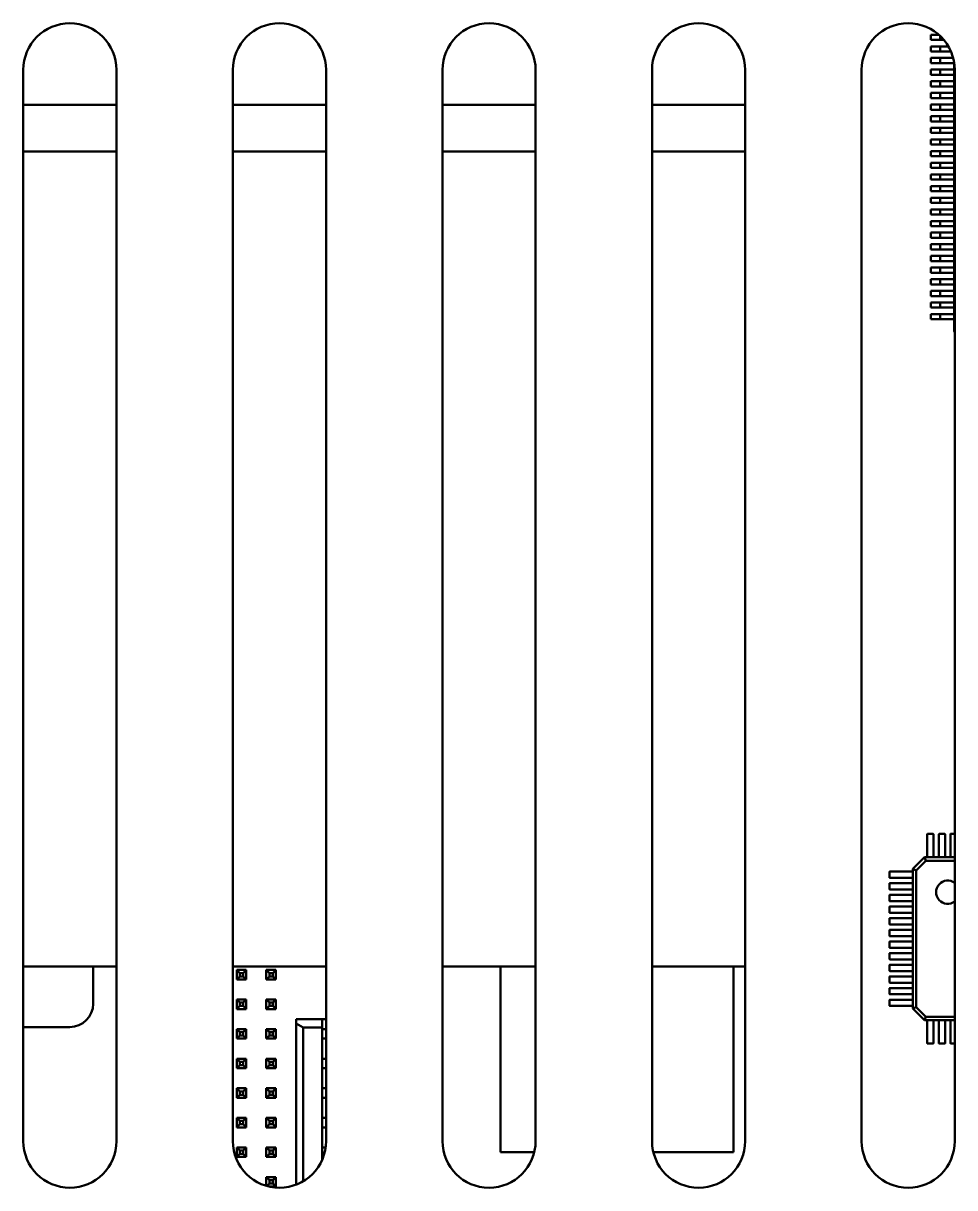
# Model space of a CAD drawing. Header units: millimetres. Extents: x 2121 to 4904, y 892 to 1933.
# Drawn here: x 2769.2 to 2809.2, y 1563.5 to 1613.5 of the extents above; entities that cross this region are included whole.
import ezdxf

# ---------------------------------------------------------------- set-up
doc = ezdxf.new("R2010")
doc.units = ezdxf.units.MM
doc.header["$LTSCALE"] = 1.8
doc.layers.add('외형선(ISO)', color=7, linetype='Continuous', lineweight=50)

msp = doc.modelspace()

# ---------------------------------------------------------------- linework, layer by layer
at = {"layer": '외형선(ISO)', "color": 7}
for p, q in [((2808.198, 1613.005), (2808.498, 1613.005)), ((2808.198, 1613.005), (2808.198, 1612.785)), ((2808.498, 1613.005), (2808.529, 1613.005)), ((2808.498, 1612.785), (2808.198, 1612.785)), ((2808.198, 1612.505), (2808.498, 1612.505)), ((2808.198, 1612.505), (2808.198, 1612.285)), ((2808.598, 1612.785), (2808.498, 1612.785)), ((2808.498, 1612.505), (2808.598, 1612.505)), ((2808.598, 1612.943), (2808.598, 1612.785)), ((2808.598, 1612.785), (2808.746, 1612.785)), ((2808.898, 1612.505), (2808.598, 1612.505)), ((2808.598, 1612.505), (2808.598, 1612.285)), ((2808.944, 1612.505), (2808.898, 1612.505)), ((2808.498, 1612.285), (2808.198, 1612.285)), ((2808.198, 1612.005), (2808.498, 1612.005)), ((2808.198, 1612.005), (2808.198, 1611.785)), ((2808.598, 1612.285), (2808.498, 1612.285)), ((2808.498, 1612.005), (2808.598, 1612.005)), ((2808.598, 1612.285), (2808.898, 1612.285)), ((2808.898, 1612.005), (2808.598, 1612.005)), ((2808.598, 1612.005), (2808.598, 1611.785)), ((2808.898, 1612.285), (2809.055, 1612.285)), ((2809.151, 1612.005), (2808.898, 1612.005)), ((2808.498, 1611.785), (2808.198, 1611.785)), ((2808.198, 1611.505), (2808.498, 1611.505)), ((2808.198, 1611.505), (2808.198, 1611.285)), ((2808.598, 1611.785), (2808.498, 1611.785)), ((2808.498, 1611.505), (2808.598, 1611.505)), ((2808.598, 1611.785), (2808.898, 1611.785)), ((2808.898, 1611.505), (2808.598, 1611.505)), ((2808.598, 1611.505), (2808.598, 1611.285)), ((2808.898, 1611.785), (2809.196, 1611.785)), ((2809.198, 1611.505), (2808.898, 1611.505)), ((2809.198, 1611.505), (2809.198, 1611.778)), ((2809.198, 1611.285), (2809.198, 1611.505)), ((2769.218, 1565.495), (2769.218, 1611.495)), ((2773.218, 1611.495), (2773.218, 1565.495)), ((2778.218, 1565.495), (2778.218, 1611.495)), ((2782.218, 1611.495), (2782.218, 1565.495)), ((2787.218, 1565.495), (2787.218, 1611.495)), ((2791.218, 1611.495), (2791.218, 1565.495)), ((2796.218, 1565.495), (2796.218, 1611.495)), ((2800.218, 1611.495), (2800.218, 1565.495)), ((2805.218, 1565.495), (2805.218, 1611.495)), ((2808.498, 1611.285), (2808.198, 1611.285)), ((2808.198, 1611.005), (2808.498, 1611.005)), ((2808.198, 1611.005), (2808.198, 1610.785)), ((2808.598, 1611.285), (2808.498, 1611.285)), ((2808.498, 1611.005), (2808.598, 1611.005)), ((2808.598, 1611.285), (2808.898, 1611.285)), ((2808.898, 1611.005), (2808.598, 1611.005)), ((2808.598, 1611.005), (2808.598, 1610.785)), ((2808.898, 1611.285), (2809.198, 1611.285)), ((2809.198, 1611.005), (2808.898, 1611.005)), ((2809.198, 1611.005), (2809.198, 1611.285)), ((2809.198, 1610.785), (2809.198, 1611.005)), ((2809.218, 1611.495), (2809.218, 1565.495)), ((2808.498, 1610.785), (2808.198, 1610.785)), ((2808.198, 1610.505), (2808.498, 1610.505)), ((2808.198, 1610.505), (2808.198, 1610.285)), ((2808.598, 1610.785), (2808.498, 1610.785)), ((2808.498, 1610.505), (2808.598, 1610.505)), ((2808.598, 1610.785), (2808.898, 1610.785)), ((2808.898, 1610.505), (2808.598, 1610.505)), ((2808.598, 1610.505), (2808.598, 1610.285)), ((2808.898, 1610.785), (2809.198, 1610.785)), ((2809.198, 1610.505), (2808.898, 1610.505)), ((2809.198, 1610.505), (2809.198, 1610.785)), ((2809.198, 1610.285), (2809.198, 1610.505)), ((2808.498, 1610.285), (2808.198, 1610.285)), ((2808.198, 1610.005), (2808.498, 1610.005)), ((2808.198, 1610.005), (2808.198, 1609.785)), ((2808.598, 1610.285), (2808.498, 1610.285)), ((2808.498, 1610.005), (2808.598, 1610.005)), ((2808.598, 1610.285), (2808.898, 1610.285)), ((2808.898, 1610.005), (2808.598, 1610.005)), ((2808.598, 1610.005), (2808.598, 1609.785)), ((2808.898, 1610.285), (2809.198, 1610.285)), ((2809.198, 1610.005), (2808.898, 1610.005)), ((2809.198, 1610.005), (2809.198, 1610.285)), ((2809.198, 1609.785), (2809.198, 1610.005)), ((2769.218, 1609.995), (2773.218, 1609.995)), ((2778.218, 1609.995), (2782.218, 1609.995)), ((2787.218, 1609.995), (2791.218, 1609.995)), ((2796.218, 1609.995), (2800.218, 1609.995)), ((2808.498, 1609.785), (2808.198, 1609.785)), ((2808.198, 1609.505), (2808.498, 1609.505)), ((2808.198, 1609.505), (2808.198, 1609.285)), ((2808.598, 1609.785), (2808.498, 1609.785)), ((2808.498, 1609.505), (2808.598, 1609.505)), ((2808.598, 1609.785), (2808.898, 1609.785)), ((2808.898, 1609.505), (2808.598, 1609.505)), ((2808.598, 1609.505), (2808.598, 1609.285)), ((2808.898, 1609.785), (2809.198, 1609.785)), ((2809.198, 1609.505), (2808.898, 1609.505)), ((2809.198, 1609.505), (2809.198, 1609.785)), ((2809.198, 1609.285), (2809.198, 1609.505)), ((2808.498, 1609.285), (2808.198, 1609.285)), ((2808.198, 1609.005), (2808.498, 1609.005)), ((2808.198, 1609.005), (2808.198, 1608.785)), ((2808.598, 1609.285), (2808.498, 1609.285)), ((2808.498, 1609.005), (2808.598, 1609.005)), ((2808.598, 1609.285), (2808.898, 1609.285)), ((2808.898, 1609.005), (2808.598, 1609.005)), ((2808.598, 1609.005), (2808.598, 1608.785)), ((2808.898, 1609.285), (2809.198, 1609.285)), ((2809.198, 1609.005), (2808.898, 1609.005)), ((2809.198, 1609.005), (2809.198, 1609.285)), ((2809.198, 1608.785), (2809.198, 1609.005)), ((2808.498, 1608.785), (2808.198, 1608.785)), ((2808.198, 1608.505), (2808.498, 1608.505)), ((2808.198, 1608.505), (2808.198, 1608.285)), ((2808.598, 1608.785), (2808.498, 1608.785)), ((2808.498, 1608.505), (2808.598, 1608.505)), ((2808.598, 1608.785), (2808.898, 1608.785)), ((2808.898, 1608.505), (2808.598, 1608.505)), ((2808.598, 1608.505), (2808.598, 1608.285)), ((2808.898, 1608.785), (2809.198, 1608.785)), ((2809.198, 1608.505), (2808.898, 1608.505)), ((2809.198, 1608.505), (2809.198, 1608.785)), ((2809.198, 1608.285), (2809.198, 1608.505)), ((2808.498, 1608.285), (2808.198, 1608.285)), ((2808.198, 1608.005), (2808.498, 1608.005)), ((2808.198, 1608.005), (2808.198, 1607.785)), ((2808.598, 1608.285), (2808.498, 1608.285)), ((2808.498, 1608.005), (2808.598, 1608.005)), ((2808.598, 1608.285), (2808.898, 1608.285)), ((2808.898, 1608.005), (2808.598, 1608.005)), ((2808.598, 1608.005), (2808.598, 1607.785)), ((2808.898, 1608.285), (2809.198, 1608.285)), ((2809.198, 1608.005), (2808.898, 1608.005)), ((2809.198, 1608.005), (2809.198, 1608.285)), ((2809.198, 1607.785), (2809.198, 1608.005)), ((2769.218, 1607.995), (2773.218, 1607.995)), ((2778.218, 1607.995), (2782.218, 1607.995)), ((2787.218, 1607.995), (2791.218, 1607.995)), ((2796.218, 1607.995), (2800.218, 1607.995)), ((2808.498, 1607.785), (2808.198, 1607.785)), ((2808.198, 1607.505), (2808.498, 1607.505)), ((2808.198, 1607.505), (2808.198, 1607.285)), ((2808.598, 1607.785), (2808.498, 1607.785)), ((2808.498, 1607.505), (2808.598, 1607.505)), ((2808.598, 1607.785), (2808.898, 1607.785)), ((2808.898, 1607.505), (2808.598, 1607.505)), ((2808.598, 1607.505), (2808.598, 1607.285)), ((2808.898, 1607.785), (2809.198, 1607.785)), ((2809.198, 1607.505), (2808.898, 1607.505)), ((2809.198, 1607.505), (2809.198, 1607.785)), ((2809.198, 1607.285), (2809.198, 1607.505)), ((2808.498, 1607.285), (2808.198, 1607.285)), ((2808.198, 1607.005), (2808.498, 1607.005)), ((2808.198, 1607.005), (2808.198, 1606.785)), ((2808.598, 1607.285), (2808.498, 1607.285)), ((2808.498, 1607.005), (2808.598, 1607.005)), ((2808.598, 1607.285), (2808.898, 1607.285)), ((2808.898, 1607.005), (2808.598, 1607.005)), ((2808.598, 1607.005), (2808.598, 1606.785)), ((2808.898, 1607.285), (2809.198, 1607.285)), ((2809.198, 1607.005), (2808.898, 1607.005)), ((2809.198, 1607.005), (2809.198, 1607.285)), ((2809.198, 1606.785), (2809.198, 1607.005)), ((2808.498, 1606.785), (2808.198, 1606.785)), ((2808.198, 1606.505), (2808.498, 1606.505)), ((2808.198, 1606.505), (2808.198, 1606.285)), ((2808.598, 1606.785), (2808.498, 1606.785)), ((2808.498, 1606.505), (2808.598, 1606.505)), ((2808.598, 1606.785), (2808.898, 1606.785)), ((2808.898, 1606.505), (2808.598, 1606.505)), ((2808.598, 1606.505), (2808.598, 1606.285)), ((2808.898, 1606.785), (2809.198, 1606.785)), ((2809.198, 1606.505), (2808.898, 1606.505)), ((2809.198, 1606.505), (2809.198, 1606.785)), ((2809.198, 1606.285), (2809.198, 1606.505)), ((2808.498, 1606.285), (2808.198, 1606.285)), ((2808.198, 1606.005), (2808.498, 1606.005)), ((2808.198, 1606.005), (2808.198, 1605.785)), ((2808.598, 1606.285), (2808.498, 1606.285)), ((2808.498, 1606.005), (2808.598, 1606.005)), ((2808.598, 1606.285), (2808.898, 1606.285)), ((2808.898, 1606.005), (2808.598, 1606.005)), ((2808.598, 1606.005), (2808.598, 1605.785)), ((2808.898, 1606.285), (2809.198, 1606.285)), ((2809.198, 1606.005), (2808.898, 1606.005)), ((2809.198, 1606.005), (2809.198, 1606.285)), ((2809.198, 1605.785), (2809.198, 1606.005)), ((2808.498, 1605.785), (2808.198, 1605.785)), ((2808.198, 1605.505), (2808.498, 1605.505)), ((2808.198, 1605.505), (2808.198, 1605.285)), ((2808.598, 1605.785), (2808.498, 1605.785)), ((2808.498, 1605.505), (2808.598, 1605.505)), ((2808.598, 1605.785), (2808.898, 1605.785)), ((2808.898, 1605.505), (2808.598, 1605.505)), ((2808.598, 1605.505), (2808.598, 1605.285)), ((2808.898, 1605.785), (2809.198, 1605.785)), ((2809.198, 1605.505), (2808.898, 1605.505)), ((2809.198, 1605.505), (2809.198, 1605.785)), ((2809.198, 1605.285), (2809.198, 1605.505)), ((2808.498, 1605.285), (2808.198, 1605.285)), ((2808.198, 1605.005), (2808.498, 1605.005)), ((2808.198, 1605.005), (2808.198, 1604.785)), ((2808.598, 1605.285), (2808.498, 1605.285)), ((2808.498, 1605.005), (2808.598, 1605.005)), ((2808.598, 1605.285), (2808.898, 1605.285)), ((2808.898, 1605.005), (2808.598, 1605.005)), ((2808.598, 1605.005), (2808.598, 1604.785)), ((2808.898, 1605.285), (2809.198, 1605.285)), ((2809.198, 1605.005), (2808.898, 1605.005)), ((2809.198, 1605.005), (2809.198, 1605.285)), ((2809.198, 1604.785), (2809.198, 1605.005)), ((2808.498, 1604.785), (2808.198, 1604.785)), ((2808.198, 1604.505), (2808.498, 1604.505)), ((2808.198, 1604.505), (2808.198, 1604.285)), ((2808.598, 1604.785), (2808.498, 1604.785)), ((2808.498, 1604.505), (2808.598, 1604.505)), ((2808.598, 1604.785), (2808.898, 1604.785)), ((2808.898, 1604.505), (2808.598, 1604.505)), ((2808.598, 1604.505), (2808.598, 1604.285)), ((2808.898, 1604.785), (2809.198, 1604.785)), ((2809.198, 1604.505), (2808.898, 1604.505)), ((2809.198, 1604.505), (2809.198, 1604.785)), ((2809.198, 1604.285), (2809.198, 1604.505)), ((2808.498, 1604.285), (2808.198, 1604.285)), ((2808.198, 1604.005), (2808.498, 1604.005)), ((2808.198, 1604.005), (2808.198, 1603.785)), ((2808.598, 1604.285), (2808.498, 1604.285)), ((2808.498, 1604.005), (2808.598, 1604.005)), ((2808.598, 1604.285), (2808.898, 1604.285)), ((2808.898, 1604.005), (2808.598, 1604.005)), ((2808.598, 1604.005), (2808.598, 1603.785)), ((2808.898, 1604.285), (2809.198, 1604.285)), ((2809.198, 1604.005), (2808.898, 1604.005)), ((2809.198, 1604.005), (2809.198, 1604.285)), ((2809.198, 1603.785), (2809.198, 1604.005)), ((2808.498, 1603.785), (2808.198, 1603.785)), ((2808.198, 1603.505), (2808.498, 1603.505)), ((2808.198, 1603.505), (2808.198, 1603.285)), ((2808.598, 1603.785), (2808.498, 1603.785)), ((2808.498, 1603.505), (2808.598, 1603.505)), ((2808.598, 1603.785), (2808.898, 1603.785)), ((2808.898, 1603.505), (2808.598, 1603.505)), ((2808.598, 1603.505), (2808.598, 1603.285)), ((2808.898, 1603.785), (2809.198, 1603.785)), ((2809.198, 1603.505), (2808.898, 1603.505)), ((2809.198, 1603.505), (2809.198, 1603.785)), ((2809.198, 1603.285), (2809.198, 1603.505)), ((2808.498, 1603.285), (2808.198, 1603.285)), ((2808.198, 1603.005), (2808.498, 1603.005)), ((2808.198, 1603.005), (2808.198, 1602.785)), ((2808.598, 1603.285), (2808.498, 1603.285)), ((2808.498, 1603.005), (2808.598, 1603.005)), ((2808.598, 1603.285), (2808.898, 1603.285)), ((2808.898, 1603.005), (2808.598, 1603.005)), ((2808.598, 1603.005), (2808.598, 1602.785)), ((2808.898, 1603.285), (2809.198, 1603.285)), ((2809.198, 1603.005), (2808.898, 1603.005)), ((2809.198, 1603.005), (2809.198, 1603.285)), ((2809.198, 1602.785), (2809.198, 1603.005)), ((2808.498, 1602.785), (2808.198, 1602.785)), ((2808.198, 1602.505), (2808.498, 1602.505)), ((2808.198, 1602.505), (2808.198, 1602.285)), ((2808.598, 1602.785), (2808.498, 1602.785)), ((2808.498, 1602.505), (2808.598, 1602.505)), ((2808.598, 1602.785), (2808.898, 1602.785)), ((2808.898, 1602.505), (2808.598, 1602.505)), ((2808.598, 1602.505), (2808.598, 1602.285)), ((2808.898, 1602.785), (2809.198, 1602.785)), ((2809.198, 1602.505), (2808.898, 1602.505)), ((2809.198, 1602.505), (2809.198, 1602.785)), ((2809.198, 1602.285), (2809.198, 1602.505)), ((2808.498, 1602.285), (2808.198, 1602.285)), ((2808.198, 1602.005), (2808.498, 1602.005)), ((2808.198, 1602.005), (2808.198, 1601.785)), ((2808.598, 1602.285), (2808.498, 1602.285)), ((2808.498, 1602.005), (2808.598, 1602.005)), ((2808.598, 1602.285), (2808.898, 1602.285)), ((2808.898, 1602.005), (2808.598, 1602.005)), ((2808.598, 1602.005), (2808.598, 1601.785)), ((2808.898, 1602.285), (2809.198, 1602.285)), ((2809.198, 1602.005), (2808.898, 1602.005)), ((2809.198, 1602.005), (2809.198, 1602.285)), ((2809.198, 1601.785), (2809.198, 1602.005)), ((2808.498, 1601.785), (2808.198, 1601.785)), ((2808.198, 1601.505), (2808.498, 1601.505)), ((2808.198, 1601.505), (2808.198, 1601.285)), ((2808.598, 1601.785), (2808.498, 1601.785)), ((2808.498, 1601.505), (2808.598, 1601.505)), ((2808.598, 1601.785), (2808.898, 1601.785)), ((2808.898, 1601.505), (2808.598, 1601.505)), ((2808.598, 1601.505), (2808.598, 1601.285)), ((2808.898, 1601.785), (2809.198, 1601.785)), ((2809.198, 1601.505), (2808.898, 1601.505)), ((2809.198, 1601.505), (2809.198, 1601.785)), ((2809.198, 1601.285), (2809.198, 1601.505)), ((2808.498, 1601.285), (2808.198, 1601.285)), ((2808.198, 1601.005), (2808.498, 1601.005)), ((2808.198, 1601.005), (2808.198, 1600.785)), ((2808.598, 1601.285), (2808.498, 1601.285)), ((2808.498, 1601.005), (2808.598, 1601.005)), ((2808.598, 1601.285), (2808.898, 1601.285)), ((2808.898, 1601.005), (2808.598, 1601.005)), ((2808.598, 1601.005), (2808.598, 1600.785)), ((2808.898, 1601.285), (2809.198, 1601.285)), ((2809.198, 1601.005), (2808.898, 1601.005)), ((2809.198, 1601.005), (2809.198, 1601.285)), ((2809.198, 1600.785), (2809.198, 1601.005)), ((2808.198, 1600.785), (2808.498, 1600.785)), ((2808.498, 1600.785), (2808.598, 1600.785)), ((2808.898, 1600.785), (2808.598, 1600.785)), ((2808.898, 1600.785), (2809.198, 1600.785)), ((2809.198, 1600.283), (2809.198, 1600.785)), ((2809.198, 1600.283), (2809.198, 1600.282)), ((2808.033, 1578.675), (2808.033, 1578.312)), ((2808.043, 1578.685), (2808.293, 1578.685)), ((2808.303, 1578.312), (2808.303, 1578.675)), ((2808.533, 1578.675), (2808.533, 1578.312)), ((2808.543, 1578.685), (2808.793, 1578.685)), ((2808.803, 1578.312), (2808.803, 1578.675)), ((2809.033, 1578.675), (2809.033, 1578.312)), ((2809.043, 1578.685), (2809.218, 1578.685)), ((2808.033, 1578.312), (2808.033, 1578.213)), ((2808.033, 1578.213), (2808.033, 1578.07)), ((2808.033, 1577.886), (2808.033, 1578.07)), ((2808.303, 1578.213), (2808.303, 1578.312)), ((2808.303, 1578.07), (2808.303, 1578.213)), ((2808.303, 1578.07), (2808.303, 1577.886)), ((2808.533, 1578.312), (2808.533, 1578.213)), ((2808.533, 1578.213), (2808.533, 1578.07)), ((2808.533, 1577.886), (2808.533, 1578.07)), ((2808.803, 1578.213), (2808.803, 1578.312)), ((2808.803, 1578.07), (2808.803, 1578.213)), ((2808.803, 1578.07), (2808.803, 1577.886)), ((2809.033, 1578.312), (2809.033, 1578.213)), ((2809.033, 1578.213), (2809.033, 1578.07)), ((2809.033, 1577.886), (2809.033, 1578.07)), ((2807.418, 1577.185), (2807.918, 1577.685)), ((2807.568, 1577.123), (2807.98, 1577.535)), ((2807.918, 1577.685), (2809.218, 1577.685)), ((2807.918, 1577.685), (2807.98, 1577.535)), ((2807.98, 1577.535), (2809.218, 1577.535)), ((2808.033, 1577.886), (2808.033, 1577.685)), ((2808.303, 1577.685), (2808.303, 1577.886)), ((2808.533, 1577.886), (2808.533, 1577.685)), ((2808.803, 1577.685), (2808.803, 1577.886)), ((2809.033, 1577.886), (2809.033, 1577.685)), ((2806.418, 1576.81), (2806.418, 1577.06)), ((2806.791, 1577.07), (2806.428, 1577.07)), ((2806.89, 1577.07), (2806.791, 1577.07)), ((2807.033, 1577.07), (2806.89, 1577.07)), ((2807.033, 1577.07), (2807.217, 1577.07)), ((2807.418, 1577.07), (2807.217, 1577.07)), ((2807.418, 1571.185), (2807.418, 1577.185)), ((2807.418, 1577.185), (2807.568, 1577.123)), ((2807.568, 1571.248), (2807.568, 1577.123)), ((2806.418, 1576.31), (2806.418, 1576.56)), ((2806.428, 1576.8), (2806.791, 1576.8)), ((2806.791, 1576.57), (2806.428, 1576.57)), ((2806.791, 1576.8), (2806.89, 1576.8)), ((2806.89, 1576.57), (2806.791, 1576.57)), ((2806.89, 1576.8), (2807.033, 1576.8)), ((2807.033, 1576.57), (2806.89, 1576.57)), ((2807.217, 1576.8), (2807.033, 1576.8)), ((2807.033, 1576.57), (2807.217, 1576.57)), ((2807.217, 1576.8), (2807.418, 1576.8)), ((2807.418, 1576.57), (2807.217, 1576.57)), ((2806.418, 1575.81), (2806.418, 1576.06)), ((2806.428, 1576.3), (2806.791, 1576.3)), ((2806.791, 1576.07), (2806.428, 1576.07)), ((2806.791, 1576.3), (2806.89, 1576.3)), ((2806.89, 1576.07), (2806.791, 1576.07)), ((2806.89, 1576.3), (2807.033, 1576.3)), ((2807.033, 1576.07), (2806.89, 1576.07)), ((2807.217, 1576.3), (2807.033, 1576.3)), ((2807.033, 1576.07), (2807.217, 1576.07)), ((2807.217, 1576.3), (2807.418, 1576.3)), ((2807.418, 1576.07), (2807.217, 1576.07)), ((2806.418, 1575.31), (2806.418, 1575.56)), ((2806.428, 1575.8), (2806.791, 1575.8)), ((2806.791, 1575.57), (2806.428, 1575.57)), ((2806.791, 1575.8), (2806.89, 1575.8)), ((2806.89, 1575.57), (2806.791, 1575.57)), ((2806.89, 1575.8), (2807.033, 1575.8)), ((2807.033, 1575.57), (2806.89, 1575.57)), ((2807.217, 1575.8), (2807.033, 1575.8)), ((2807.033, 1575.57), (2807.217, 1575.57)), ((2807.217, 1575.8), (2807.418, 1575.8)), ((2807.418, 1575.57), (2807.217, 1575.57)), ((2806.418, 1574.81), (2806.418, 1575.06)), ((2806.428, 1575.3), (2806.791, 1575.3)), ((2806.791, 1575.07), (2806.428, 1575.07)), ((2806.791, 1575.3), (2806.89, 1575.3)), ((2806.89, 1575.07), (2806.791, 1575.07)), ((2806.89, 1575.3), (2807.033, 1575.3)), ((2807.033, 1575.07), (2806.89, 1575.07)), ((2807.217, 1575.3), (2807.033, 1575.3)), ((2807.033, 1575.07), (2807.217, 1575.07)), ((2807.217, 1575.3), (2807.418, 1575.3)), ((2807.418, 1575.07), (2807.217, 1575.07)), ((2806.418, 1574.31), (2806.418, 1574.56)), ((2806.428, 1574.8), (2806.791, 1574.8)), ((2806.791, 1574.57), (2806.428, 1574.57)), ((2806.791, 1574.8), (2806.89, 1574.8)), ((2806.89, 1574.57), (2806.791, 1574.57)), ((2806.89, 1574.8), (2807.033, 1574.8)), ((2807.033, 1574.57), (2806.89, 1574.57)), ((2807.217, 1574.8), (2807.033, 1574.8)), ((2807.033, 1574.57), (2807.217, 1574.57)), ((2807.217, 1574.8), (2807.418, 1574.8)), ((2807.418, 1574.57), (2807.217, 1574.57)), ((2806.418, 1573.81), (2806.418, 1574.06)), ((2806.428, 1574.3), (2806.791, 1574.3)), ((2806.791, 1574.07), (2806.428, 1574.07)), ((2806.791, 1574.3), (2806.89, 1574.3)), ((2806.89, 1574.07), (2806.791, 1574.07)), ((2806.89, 1574.3), (2807.033, 1574.3)), ((2807.033, 1574.07), (2806.89, 1574.07)), ((2807.217, 1574.3), (2807.033, 1574.3)), ((2807.033, 1574.07), (2807.217, 1574.07)), ((2807.217, 1574.3), (2807.418, 1574.3)), ((2807.418, 1574.07), (2807.217, 1574.07)), ((2806.418, 1573.31), (2806.418, 1573.56)), ((2806.428, 1573.8), (2806.791, 1573.8)), ((2806.791, 1573.57), (2806.428, 1573.57)), ((2806.791, 1573.8), (2806.89, 1573.8)), ((2806.89, 1573.57), (2806.791, 1573.57)), ((2806.89, 1573.8), (2807.033, 1573.8)), ((2807.033, 1573.57), (2806.89, 1573.57)), ((2807.217, 1573.8), (2807.033, 1573.8)), ((2807.033, 1573.57), (2807.217, 1573.57)), ((2807.217, 1573.8), (2807.418, 1573.8)), ((2807.418, 1573.57), (2807.217, 1573.57)), ((2806.418, 1572.81), (2806.418, 1573.06)), ((2806.428, 1573.3), (2806.791, 1573.3)), ((2806.791, 1573.07), (2806.428, 1573.07)), ((2806.791, 1573.3), (2806.89, 1573.3)), ((2806.89, 1573.07), (2806.791, 1573.07)), ((2806.89, 1573.3), (2807.033, 1573.3)), ((2807.033, 1573.07), (2806.89, 1573.07)), ((2807.217, 1573.3), (2807.033, 1573.3)), ((2807.033, 1573.07), (2807.217, 1573.07)), ((2807.217, 1573.3), (2807.418, 1573.3)), ((2807.418, 1573.07), (2807.217, 1573.07)), ((2769.218, 1572.995), (2773.218, 1572.995)), ((2772.218, 1572.995), (2772.218, 1571.395)), ((2778.218, 1572.995), (2782.218, 1572.995)), ((2778.385, 1572.845), (2778.792, 1572.845)), ((2778.385, 1572.438), (2778.385, 1572.845)), ((2778.517, 1572.713), (2778.385, 1572.845)), ((2778.385, 1572.438), (2778.517, 1572.57)), ((2778.517, 1572.713), (2778.517, 1572.57)), ((2778.66, 1572.713), (2778.517, 1572.713)), ((2778.517, 1572.57), (2778.66, 1572.57)), ((2778.66, 1572.713), (2778.792, 1572.845)), ((2778.66, 1572.57), (2778.66, 1572.713)), ((2778.792, 1572.438), (2778.66, 1572.57)), ((2778.792, 1572.845), (2778.792, 1572.438)), ((2779.655, 1572.845), (2780.062, 1572.845)), ((2779.655, 1572.438), (2779.655, 1572.845)), ((2779.655, 1572.845), (2779.787, 1572.713)), ((2779.787, 1572.57), (2779.655, 1572.438)), ((2779.93, 1572.713), (2779.787, 1572.713)), ((2779.787, 1572.713), (2779.787, 1572.57)), ((2779.787, 1572.57), (2779.93, 1572.57)), ((2780.062, 1572.845), (2779.93, 1572.713)), ((2779.93, 1572.57), (2779.93, 1572.713)), ((2779.93, 1572.57), (2780.062, 1572.438)), ((2780.062, 1572.845), (2780.062, 1572.438)), ((2787.218, 1572.995), (2791.218, 1572.995)), ((2789.718, 1572.995), (2789.718, 1565.015)), ((2796.218, 1572.995), (2800.218, 1572.995)), ((2799.718, 1565.015), (2799.718, 1572.995)), ((2806.418, 1572.31), (2806.418, 1572.56)), ((2806.428, 1572.8), (2806.791, 1572.8)), ((2806.791, 1572.57), (2806.428, 1572.57)), ((2806.791, 1572.8), (2806.89, 1572.8)), ((2806.89, 1572.57), (2806.791, 1572.57)), ((2806.89, 1572.8), (2807.033, 1572.8)), ((2807.033, 1572.57), (2806.89, 1572.57)), ((2807.217, 1572.8), (2807.033, 1572.8)), ((2807.033, 1572.57), (2807.217, 1572.57)), ((2807.217, 1572.8), (2807.418, 1572.8)), ((2807.418, 1572.57), (2807.217, 1572.57)), ((2778.792, 1572.438), (2778.385, 1572.438)), ((2780.062, 1572.438), (2779.655, 1572.438)), ((2806.418, 1571.81), (2806.418, 1572.06)), ((2806.428, 1572.3), (2806.791, 1572.3)), ((2806.791, 1572.07), (2806.428, 1572.07)), ((2806.791, 1572.3), (2806.89, 1572.3)), ((2806.89, 1572.07), (2806.791, 1572.07)), ((2806.89, 1572.3), (2807.033, 1572.3)), ((2807.033, 1572.07), (2806.89, 1572.07)), ((2807.217, 1572.3), (2807.033, 1572.3)), ((2807.033, 1572.07), (2807.217, 1572.07)), ((2807.217, 1572.3), (2807.418, 1572.3)), ((2807.418, 1572.07), (2807.217, 1572.07)), ((2778.385, 1571.575), (2778.792, 1571.575)), ((2778.385, 1571.168), (2778.385, 1571.575)), ((2778.517, 1571.443), (2778.385, 1571.575)), ((2778.66, 1571.443), (2778.792, 1571.575)), ((2778.792, 1571.575), (2778.792, 1571.168)), ((2779.655, 1571.575), (2780.062, 1571.575)), ((2779.655, 1571.168), (2779.655, 1571.575)), ((2779.655, 1571.575), (2779.787, 1571.443)), ((2780.062, 1571.575), (2779.93, 1571.443)), ((2780.062, 1571.575), (2780.062, 1571.168)), ((2806.418, 1571.31), (2806.418, 1571.56)), ((2806.428, 1571.8), (2806.791, 1571.8)), ((2806.791, 1571.57), (2806.428, 1571.57)), ((2806.791, 1571.8), (2806.89, 1571.8)), ((2806.89, 1571.57), (2806.791, 1571.57)), ((2806.89, 1571.8), (2807.033, 1571.8)), ((2807.033, 1571.57), (2806.89, 1571.57)), ((2807.217, 1571.8), (2807.033, 1571.8)), ((2807.033, 1571.57), (2807.217, 1571.57)), ((2807.217, 1571.8), (2807.418, 1571.8)), ((2807.418, 1571.57), (2807.217, 1571.57)), ((2778.385, 1571.168), (2778.517, 1571.3)), ((2778.792, 1571.168), (2778.385, 1571.168)), ((2778.517, 1571.443), (2778.517, 1571.3)), ((2778.66, 1571.443), (2778.517, 1571.443)), ((2778.517, 1571.3), (2778.66, 1571.3)), ((2778.66, 1571.3), (2778.66, 1571.443)), ((2778.792, 1571.168), (2778.66, 1571.3)), ((2779.787, 1571.3), (2779.655, 1571.168)), ((2780.062, 1571.168), (2779.655, 1571.168)), ((2779.93, 1571.443), (2779.787, 1571.443)), ((2779.787, 1571.443), (2779.787, 1571.3)), ((2779.787, 1571.3), (2779.93, 1571.3)), ((2779.93, 1571.3), (2779.93, 1571.443)), ((2779.93, 1571.3), (2780.062, 1571.168)), ((2806.428, 1571.3), (2806.791, 1571.3)), ((2806.791, 1571.3), (2806.89, 1571.3)), ((2806.89, 1571.3), (2807.033, 1571.3)), ((2807.217, 1571.3), (2807.033, 1571.3)), ((2807.217, 1571.3), (2807.418, 1571.3)), ((2807.418, 1571.185), (2807.568, 1571.248)), ((2807.918, 1570.685), (2807.418, 1571.185)), ((2807.98, 1570.835), (2807.568, 1571.248)), ((2780.938, 1570.546), (2780.938, 1570.736)), ((2780.938, 1570.736), (2782.049, 1570.736)), ((2780.938, 1563.63), (2780.938, 1570.546)), ((2781.243, 1570.37), (2780.938, 1570.546)), ((2782.049, 1570.736), (2782.049, 1570.37)), ((2782.049, 1570.736), (2782.218, 1570.736)), ((2807.98, 1570.835), (2807.918, 1570.685)), ((2809.218, 1570.685), (2807.918, 1570.685)), ((2809.218, 1570.835), (2807.98, 1570.835)), ((2808.033, 1570.685), (2808.033, 1570.485)), ((2808.303, 1570.485), (2808.303, 1570.685)), ((2808.533, 1570.685), (2808.533, 1570.485)), ((2808.803, 1570.485), (2808.803, 1570.685)), ((2809.033, 1570.685), (2809.033, 1570.485)), ((2771.218, 1570.395), (2769.218, 1570.395)), ((2778.385, 1570.305), (2778.792, 1570.305)), ((2778.385, 1569.898), (2778.385, 1570.305)), ((2778.517, 1570.173), (2778.385, 1570.305)), ((2778.385, 1569.898), (2778.517, 1570.03)), ((2778.517, 1570.173), (2778.517, 1570.03)), ((2778.66, 1570.173), (2778.517, 1570.173)), ((2778.517, 1570.03), (2778.66, 1570.03)), ((2778.66, 1570.173), (2778.792, 1570.305)), ((2778.66, 1570.03), (2778.66, 1570.173)), ((2778.792, 1569.898), (2778.66, 1570.03)), ((2778.792, 1570.305), (2778.792, 1569.898)), ((2779.655, 1570.305), (2780.062, 1570.305)), ((2779.655, 1569.898), (2779.655, 1570.305)), ((2779.655, 1570.305), (2779.787, 1570.173)), ((2779.787, 1570.03), (2779.655, 1569.898)), ((2779.93, 1570.173), (2779.787, 1570.173)), ((2779.787, 1570.173), (2779.787, 1570.03)), ((2779.787, 1570.03), (2779.93, 1570.03)), ((2780.062, 1570.305), (2779.93, 1570.173)), ((2779.93, 1570.03), (2779.93, 1570.173)), ((2779.93, 1570.03), (2780.062, 1569.898)), ((2780.062, 1570.305), (2780.062, 1569.898)), ((2782.049, 1570.37), (2781.243, 1570.37)), ((2781.243, 1570.37), (2781.243, 1563.778)), ((2782.049, 1564.692), (2782.049, 1570.37)), ((2782.049, 1570.305), (2782.218, 1570.305)), ((2808.033, 1570.301), (2808.033, 1570.485)), ((2808.033, 1570.301), (2808.033, 1570.158)), ((2808.033, 1570.158), (2808.033, 1570.059)), ((2808.033, 1570.059), (2808.033, 1569.695)), ((2808.303, 1570.485), (2808.303, 1570.301)), ((2808.303, 1570.158), (2808.303, 1570.301)), ((2808.303, 1570.059), (2808.303, 1570.158)), ((2808.303, 1569.695), (2808.303, 1570.059)), ((2808.533, 1570.301), (2808.533, 1570.485)), ((2808.533, 1570.301), (2808.533, 1570.158)), ((2808.533, 1570.158), (2808.533, 1570.059)), ((2808.533, 1570.059), (2808.533, 1569.695)), ((2808.803, 1570.485), (2808.803, 1570.301)), ((2808.803, 1570.158), (2808.803, 1570.301)), ((2808.803, 1570.059), (2808.803, 1570.158)), ((2808.803, 1569.695), (2808.803, 1570.059)), ((2809.033, 1570.301), (2809.033, 1570.485)), ((2809.033, 1570.301), (2809.033, 1570.158)), ((2809.033, 1570.158), (2809.033, 1570.059)), ((2809.033, 1570.059), (2809.033, 1569.695)), ((2778.792, 1569.898), (2778.385, 1569.898)), ((2780.062, 1569.898), (2779.655, 1569.898)), ((2782.049, 1569.898), (2782.218, 1569.898)), ((2808.293, 1569.685), (2808.043, 1569.685)), ((2808.793, 1569.685), (2808.543, 1569.685)), ((2809.218, 1569.685), (2809.043, 1569.685)), ((2778.385, 1569.035), (2778.792, 1569.035)), ((2778.385, 1568.628), (2778.385, 1569.035)), ((2778.517, 1568.903), (2778.385, 1569.035)), ((2778.66, 1568.903), (2778.792, 1569.035)), ((2778.792, 1569.035), (2778.792, 1568.628)), ((2779.655, 1569.035), (2780.062, 1569.035)), ((2779.655, 1568.628), (2779.655, 1569.035)), ((2779.655, 1569.035), (2779.787, 1568.903)), ((2780.062, 1569.035), (2779.93, 1568.903)), ((2780.062, 1569.035), (2780.062, 1568.628)), ((2782.049, 1569.035), (2782.218, 1569.035)), ((2778.385, 1568.628), (2778.517, 1568.76)), ((2778.792, 1568.628), (2778.385, 1568.628)), ((2778.517, 1568.903), (2778.517, 1568.76)), ((2778.66, 1568.903), (2778.517, 1568.903)), ((2778.517, 1568.76), (2778.66, 1568.76)), ((2778.66, 1568.76), (2778.66, 1568.903)), ((2778.792, 1568.628), (2778.66, 1568.76)), ((2779.787, 1568.76), (2779.655, 1568.628)), ((2780.062, 1568.628), (2779.655, 1568.628)), ((2779.93, 1568.903), (2779.787, 1568.903)), ((2779.787, 1568.903), (2779.787, 1568.76)), ((2779.787, 1568.76), (2779.93, 1568.76)), ((2779.93, 1568.76), (2779.93, 1568.903)), ((2779.93, 1568.76), (2780.062, 1568.628)), ((2782.049, 1568.628), (2782.218, 1568.628)), ((2778.385, 1567.765), (2778.792, 1567.765)), ((2778.385, 1567.358), (2778.385, 1567.765)), ((2778.517, 1567.633), (2778.385, 1567.765)), ((2778.517, 1567.633), (2778.517, 1567.49)), ((2778.66, 1567.633), (2778.517, 1567.633)), ((2778.66, 1567.633), (2778.792, 1567.765)), ((2778.66, 1567.49), (2778.66, 1567.633)), ((2778.792, 1567.765), (2778.792, 1567.358)), ((2779.655, 1567.765), (2780.062, 1567.765)), ((2779.655, 1567.358), (2779.655, 1567.765)), ((2779.655, 1567.765), (2779.787, 1567.633)), ((2779.93, 1567.633), (2779.787, 1567.633)), ((2779.787, 1567.633), (2779.787, 1567.49)), ((2780.062, 1567.765), (2779.93, 1567.633)), ((2779.93, 1567.49), (2779.93, 1567.633)), ((2780.062, 1567.765), (2780.062, 1567.358)), ((2782.049, 1567.765), (2782.218, 1567.765)), ((2778.385, 1567.358), (2778.517, 1567.49)), ((2778.792, 1567.358), (2778.385, 1567.358)), ((2778.517, 1567.49), (2778.66, 1567.49)), ((2778.792, 1567.358), (2778.66, 1567.49)), ((2779.787, 1567.49), (2779.655, 1567.358)), ((2780.062, 1567.358), (2779.655, 1567.358)), ((2779.787, 1567.49), (2779.93, 1567.49)), ((2779.93, 1567.49), (2780.062, 1567.358)), ((2782.049, 1567.358), (2782.218, 1567.358)), ((2778.385, 1566.495), (2778.792, 1566.495)), ((2778.385, 1566.088), (2778.385, 1566.495)), ((2778.517, 1566.363), (2778.385, 1566.495)), ((2778.385, 1566.088), (2778.517, 1566.22)), ((2778.792, 1566.088), (2778.385, 1566.088)), ((2778.517, 1566.363), (2778.517, 1566.22)), ((2778.66, 1566.363), (2778.517, 1566.363)), ((2778.517, 1566.22), (2778.66, 1566.22)), ((2778.66, 1566.363), (2778.792, 1566.495)), ((2778.66, 1566.22), (2778.66, 1566.363)), ((2778.792, 1566.088), (2778.66, 1566.22)), ((2778.792, 1566.495), (2778.792, 1566.088)), ((2779.655, 1566.495), (2780.062, 1566.495)), ((2779.655, 1566.088), (2779.655, 1566.495)), ((2779.655, 1566.495), (2779.787, 1566.363)), ((2779.787, 1566.22), (2779.655, 1566.088)), ((2780.062, 1566.088), (2779.655, 1566.088)), ((2779.93, 1566.363), (2779.787, 1566.363)), ((2779.787, 1566.363), (2779.787, 1566.22)), ((2779.787, 1566.22), (2779.93, 1566.22)), ((2780.062, 1566.495), (2779.93, 1566.363)), ((2779.93, 1566.22), (2779.93, 1566.363)), ((2779.93, 1566.22), (2780.062, 1566.088)), ((2780.062, 1566.495), (2780.062, 1566.088)), ((2782.049, 1566.495), (2782.218, 1566.495)), ((2782.049, 1566.088), (2782.218, 1566.088)), ((2778.385, 1565.225), (2778.792, 1565.225)), ((2778.385, 1564.818), (2778.385, 1565.225)), ((2778.517, 1565.093), (2778.385, 1565.225)), ((2778.517, 1565.093), (2778.517, 1564.95)), ((2778.66, 1565.093), (2778.517, 1565.093)), ((2778.66, 1565.093), (2778.792, 1565.225)), ((2778.66, 1564.95), (2778.66, 1565.093)), ((2778.792, 1565.225), (2778.792, 1564.818)), ((2779.655, 1565.225), (2780.062, 1565.225)), ((2779.655, 1564.818), (2779.655, 1565.225)), ((2779.655, 1565.225), (2779.787, 1565.093)), ((2779.93, 1565.093), (2779.787, 1565.093)), ((2779.787, 1565.093), (2779.787, 1564.95)), ((2780.062, 1565.225), (2779.93, 1565.093)), ((2779.93, 1564.95), (2779.93, 1565.093)), ((2780.062, 1565.225), (2780.062, 1564.818)), ((2782.049, 1565.225), (2782.199, 1565.225)), ((2789.718, 1565.015), (2791.159, 1565.015)), ((2796.276, 1565.015), (2799.718, 1565.015)), ((2778.385, 1564.818), (2778.517, 1564.95)), ((2778.792, 1564.818), (2778.385, 1564.818)), ((2778.517, 1564.95), (2778.66, 1564.95)), ((2778.792, 1564.818), (2778.66, 1564.95)), ((2779.787, 1564.95), (2779.655, 1564.818)), ((2780.062, 1564.818), (2779.655, 1564.818)), ((2779.787, 1564.95), (2779.93, 1564.95)), ((2779.93, 1564.95), (2780.062, 1564.818)), ((2782.049, 1564.818), (2782.099, 1564.818)), ((2779.655, 1563.955), (2780.062, 1563.955)), ((2779.655, 1563.576), (2779.655, 1563.955)), ((2779.655, 1563.955), (2779.787, 1563.823)), ((2779.787, 1563.68), (2779.677, 1563.57)), ((2780.062, 1563.548), (2779.761, 1563.548)), ((2779.93, 1563.823), (2779.787, 1563.823)), ((2779.787, 1563.823), (2779.787, 1563.68)), ((2779.787, 1563.68), (2779.93, 1563.68)), ((2780.062, 1563.955), (2779.93, 1563.823)), ((2779.93, 1563.68), (2779.93, 1563.823)), ((2779.93, 1563.68), (2780.062, 1563.548)), ((2780.062, 1563.955), (2780.062, 1563.548))]:
    msp.add_line(p, q, dxfattribs=at)
for centre, radius, start, end in [((2771.218, 1611.495), 2, 0, 180), ((2780.218, 1611.495), 2, 0, 180), ((2789.218, 1611.495), 2, 0, 180), ((2798.218, 1611.495), 2, 0, 180), ((2807.218, 1611.495), 2, 0, 180), ((2808.043, 1578.675), 0.01, 90, 180), ((2808.293, 1578.675), 0.01, 0, 90), ((2808.543, 1578.675), 0.01, 90, 180), ((2808.793, 1578.675), 0.01, 0, 90), ((2809.043, 1578.675), 0.01, 90, 180), ((2806.428, 1577.06), 0.01, 90, 180), ((2806.428, 1576.81), 0.01, 180, 270), ((2806.428, 1576.56), 0.01, 90, 180), ((2808.918, 1576.185), 0.5, 53.1301, 306.8699), ((2806.428, 1576.31), 0.01, 180, 270), ((2806.428, 1576.06), 0.01, 90, 180), ((2806.428, 1575.81), 0.01, 180, 270), ((2806.428, 1575.56), 0.01, 90, 180), ((2806.428, 1575.31), 0.01, 180, 270), ((2806.428, 1575.06), 0.01, 90, 180), ((2806.428, 1574.81), 0.01, 180, 270), ((2806.428, 1574.56), 0.01, 90, 180), ((2806.428, 1574.31), 0.01, 180, 270), ((2806.428, 1574.06), 0.01, 90, 180), ((2806.428, 1573.81), 0.01, 180, 270), ((2806.428, 1573.56), 0.01, 90, 180), ((2806.428, 1573.31), 0.01, 180, 270), ((2806.428, 1573.06), 0.01, 90, 180), ((2806.428, 1572.81), 0.01, 180, 270), ((2806.428, 1572.56), 0.01, 90, 180), ((2806.428, 1572.31), 0.01, 180, 270), ((2806.428, 1572.06), 0.01, 90, 180), ((2806.428, 1571.81), 0.01, 180, 270), ((2806.428, 1571.56), 0.01, 90, 180), ((2771.218, 1571.395), 1, 270, 0), ((2806.428, 1571.31), 0.01, 180, 270), ((2808.043, 1569.695), 0.01, 180, 270), ((2808.293, 1569.695), 0.01, 270, 0), ((2808.543, 1569.695), 0.01, 180, 270), ((2808.793, 1569.695), 0.01, 270, 0), ((2809.043, 1569.695), 0.01, 180, 270), ((2771.218, 1565.495), 2, 180, 0), ((2780.218, 1565.495), 2, 180, 0), ((2789.218, 1565.495), 2, 180, 0), ((2798.218, 1565.495), 2, 180, 0), ((2807.218, 1565.495), 2, 180, 0)]:
    msp.add_arc(centre, radius, start, end, dxfattribs=at)
msp.add_ellipse((2809.287, 1600.282), major_axis=(-0.0342, 0.0827), ratio=0.993615, start_param=1.184727, end_param=1.859542, dxfattribs=at)

doc.saveas('drawing.dxf')
